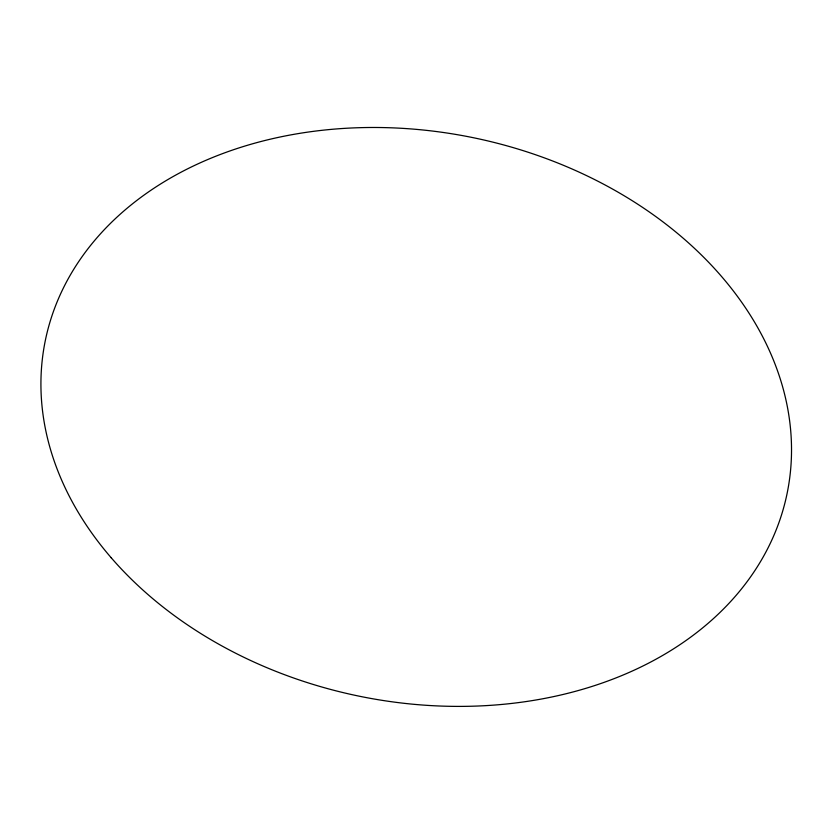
<?xml version="1.0" encoding="UTF-8"?>
<svg xmlns="http://www.w3.org/2000/svg" width="831" height="831" viewBox="0 0 831 831"><rect width="100%" height="100%" fill="white"/><g stroke="black" fill="none" stroke-linecap="round" stroke-linejoin="round"><path stroke-width="1.25" d="M111.188 557.736A378.687 285.002 11.7 0 0 758.09 565.558A378.687 285.002 11.7 0 0 379.393 127.517A378.687 285.002 11.7 0 0 111.188 557.736"/></g></svg>
